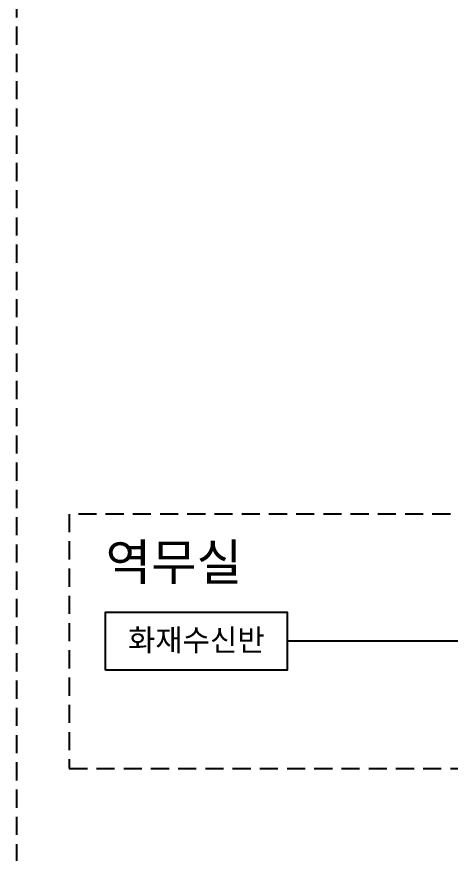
# Model space of a CAD drawing. Header units: millimetres. Extents: x 0 to 841, y 0 to 594.
# Drawn here: x 549.1 to 608.9, y 114.4 to 229.5 of the extents above; entities that cross this region are included whole.
import ezdxf
from ezdxf.enums import TextEntityAlignment as Align

# ---------------------------------------------------------------- set-up
doc = ezdxf.new("R2010")
doc.units = ezdxf.units.MM
doc.header["$LTSCALE"] = 10
doc.linetypes.add('HIDDEN', pattern=[0.375, 0.25, -0.125])
for name, color, linetype in [('LINE01', 4, 'Continuous'), ('LINE03', 3, 'Continuous'), ('LINE05', 2, 'Continuous'), ('TEXT02', 6, 'Continuous'), ('TEXT03', 7, 'Continuous')]:
    doc.layers.add(name, color=color, linetype=linetype)
doc.styles.get("Standard").update_dxf_attribs({"font": 'GulimChe.ttf'})

msp = doc.modelspace()

# ---------------------------------------------------------------- linework, layer by layer
at = {"layer": 'LINE01'}
msp.add_line((616.38, 143.54), (586.38, 143.54), dxfattribs=at)
at = {"layer": 'LINE03', "linetype": 'HIDDEN', "lineweight": -2}
msp.add_lwpolyline([(601.14, 295.62), (779.14, 295.62), (779.14, 105.62), (549.14, 105.62), (549.14, 295.62), (557.14, 295.62)], dxfattribs=at)
at = {"layer": 'LINE03', "linetype": 'HIDDEN'}
msp.add_lwpolyline([(556.38, 126.04), (646.38, 126.04), (646.38, 161.04), (556.38, 161.04)], close=True, dxfattribs=at)
at = {"layer": 'LINE05'}
msp.add_lwpolyline([(561.38, 139.54), (561.38, 147.54), (586.38, 147.54), (586.38, 139.54)], close=True, dxfattribs=at)

# ---------------------------------------------------------------- texts
at = {"layer": 'TEXT02', "lineweight": -2}
msp.add_text('역무실', height=5, dxfattribs=at).set_placement((561.38, 154.43), align=Align.MIDDLE_LEFT)
at = {"layer": 'TEXT03', "insert": (573.88, 143.54), "char_height": 3, "width": 25, "attachment_point": 5}
msp.add_mtext('화재수신반', dxfattribs=at)

doc.saveas('drawing.dxf')
